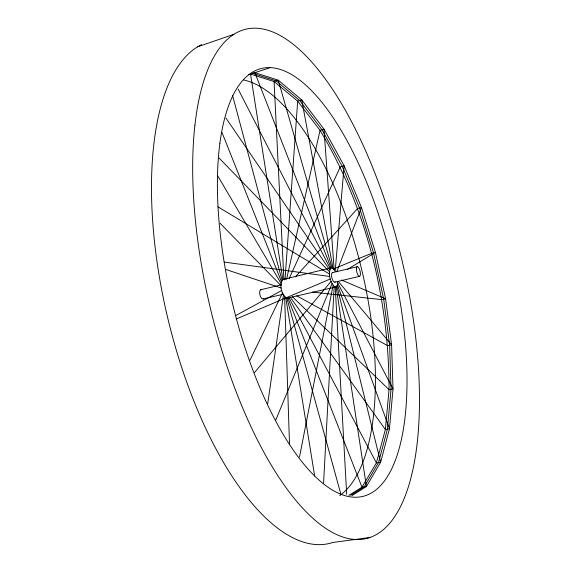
<?xml version="1.0" encoding="UTF-8"?>
<svg xmlns="http://www.w3.org/2000/svg" width="571" height="571" viewBox="0 0 571 571"><rect width="100%" height="100%" fill="white"/><g stroke="black" fill="none" stroke-linecap="round" stroke-linejoin="round"><path stroke-width="0.86" d="M337.697 281.467L337.44 284.779L336.155 286.87L286.892 298.233C281.424 294.707 278.819 284.793 282.852 279.49L331.073 267.899L333.057 268.406L335.177 271.311L344.142 165.776L324 129.196L301.724 99.875L278.255 80.197L254.866 72.66L248.513 74.715M323.571 483.002L334.178 286.435C330.274 281.689 327.433 273.345 331.073 267.899L254.866 72.66M285 279.947L297.677 101.131L274.066 81.539L250.519 74.08L282.852 279.49L283.88 279.397L274.066 81.539L278.255 80.197L332.008 267.828M267.678 403.854L283.501 294.929M299.497 457.085L333.086 285.272M286.535 279.362L320.06 130.359L297.677 101.131L301.724 99.875L333.057 268.406M336.74 271.775L361.457 207.48L344.142 165.776L340.28 166.853L289.09 278.705M275.736 420.156L332.036 283.559M249.948 360.272L282.524 292.844M254.466 372.613L331.08 281.417M295.378 276.928L357.639 208.472L361.457 207.48L375.425 252.396L385.611 298.769L391.599 344.87L393.012 388.887L389.465 428.778L380.65 462.21L366.418 486.499L352.171 495.485M350.651 495.357L364.205 486.842L378.53 462.553L387.416 429.135L391.028 389.265L389.658 345.269L383.698 299.197L373.52 252.853L359.544 207.972L342.207 166.318L322.03 129.781L299.696 100.503L276.157 80.868L252.689 73.373M348.888 495.378L362 487.177L366.418 486.499L336.155 286.87L334.178 286.435M347.454 269.384L375.425 252.396L371.621 253.317L333.157 269.062M235.759 315.563L281.739 290.475M236.273 318.996L330.309 278.998M197.566 46.836L233.982 34.289M250.519 74.08L270.219 67.656M260.683 289.74L281.61 284.751M332.343 272.645L357.153 266.728M263.195 298.954L283.173 294.265M334.884 282.131L359.701 276.314M369.994 537.497L332.9 542.45A257.935 105.342 76.7 0 1 171.329 332.315A257.935 105.342 76.7 0 1 201.62 44.624M312.344 292.081L381.785 299.625L385.611 298.769L341.494 280.033M224.26 262.082L329.752 276.471M225.816 269.462L281.203 287.991M296.742 295.828L387.716 345.669L391.599 344.87L338.268 281.41M218.036 206.88L329.474 274.001M292.259 296.642L389.037 389.636L385.368 429.492L376.403 462.895L362 487.177L287.905 298.098M220.142 223.311L280.961 285.564M219.107 158.067L329.474 271.775M290.396 297.441L385.368 429.492L389.465 428.778L337.44 284.779M225.959 118.097L329.752 269.933M217.722 175.839L281.018 283.366M289.169 298.126L376.403 462.895L380.65 462.21L336.911 286.121M337.704 282.938L393.012 388.887L389.037 389.636C389.029 299.325 366.689 208.072 320.06 130.359L324 129.196L334.135 269.598M238.121 89.105L330.302 268.613M221.948 132.372L281.367 281.539M286.892 298.233L340.908 494.322M232.625 95.685L281.995 280.218M285.764 297.719L314.664 475.993M335.22 286.985L346.683 494.343M284.608 296.592L289.511 444.159M243.603 79.969A216.78 87.941 76.7 0 1 362.556 273.281A216.78 87.941 76.7 0 1 339.759 495.628M263.638 298.576A4.789 2.034 76.7 0 1 260.048 295.193A4.789 2.034 76.7 0 1 261.211 289.683M335.263 281.76A4.925 1.784 76.7 0 1 331.965 278.191A4.925 1.784 76.7 0 1 332.814 272.603M219.878 143.364A219.892 82.402 76.7 0 0 339.709 493.779A219.892 82.402 76.7 0 0 377.081 210.214A219.892 82.402 76.7 0 0 219.878 143.364M194.918 125.142A261.682 98.747 76.7 0 0 342.272 536.833A261.682 98.747 76.7 0 0 381.114 189.729A261.682 98.747 76.7 0 0 194.918 125.142M356.418 268.698A4.975 1.699 76.7 0 0 359.259 276.357A4.975 1.699 76.7 0 0 359.58 269.512A4.975 1.699 76.7 0 0 356.418 268.698"/></g></svg>
